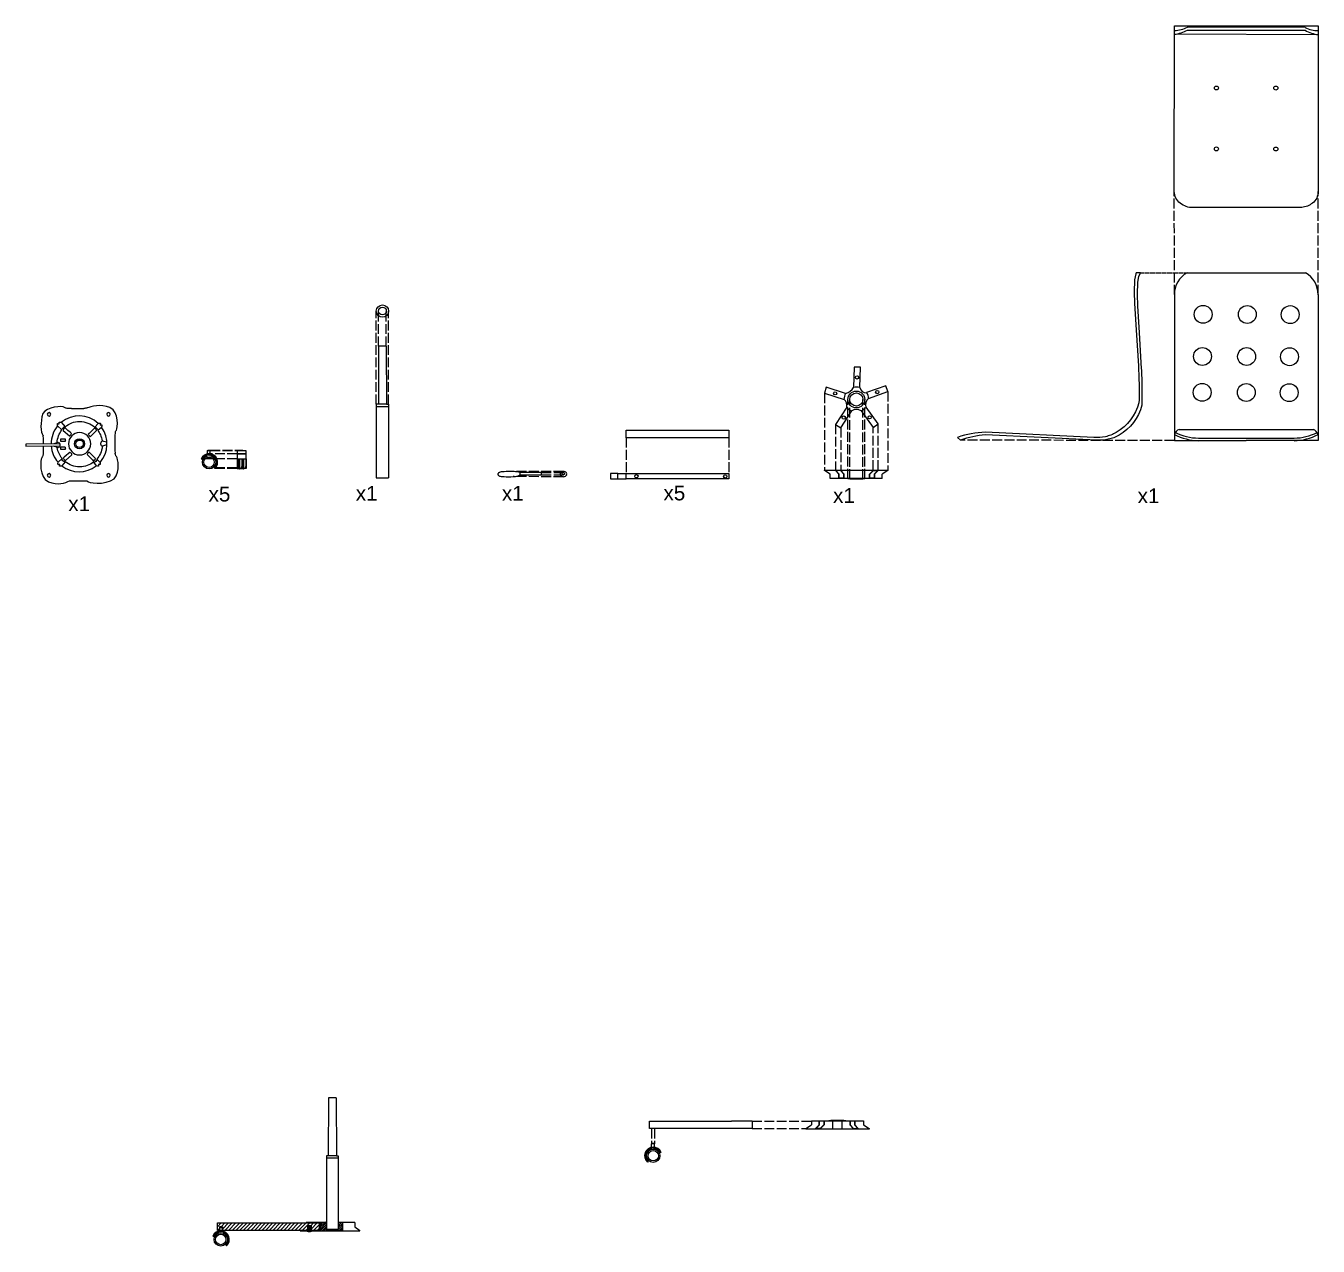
# Model space of a CAD drawing. Header units: millimetres. Extents: x 742 to 1469, y 151 to 713.
# Drawn here: x 1154 to 1468.9, y 415.6 to 712.8 of the extents above; entities that cross this region are included whole.
import ezdxf

# ---------------------------------------------------------------- set-up
doc = ezdxf.new("R2010")
doc.units = ezdxf.units.MM
doc.linetypes.add('ACAD_ISO02W100', pattern=[15, 12, -3])
doc.linetypes.add('CONTINUA', pattern=[0])
doc.layers.add('A-FURN', color=8, linetype='Continuous', lineweight=18)
for name, color, linetype in [('A-SECTION', 254, 'Continuous'), ('A-SECTION-1', 253, 'Continuous'), ('DETAILS', 5, 'ACAD_ISO02W100'), ('G-ANNO-TEXT', 3, 'Continuous'), ('viti e bulloni', 2, 'Continuous')]:
    doc.layers.add(name, color=color, linetype=linetype)

# ---------------------------------------------------------------- blocks, each defined once
blk = doc.blocks.new('base')
for p, q in [((1354.47, 617.59), (1354.31, 612.62)), ((1355.97, 617.54), (1354.47, 617.59)), ((1355.81, 612.57), (1355.97, 617.54)), ((1347.65, 612.65), (1347.2, 611.22)), ((1347.2, 611.22), (1351.97, 609.71)), ((1352.35, 611.16), (1347.65, 612.65)), ((1362.16, 613.04), (1357.48, 611.35)), ((1357.97, 609.93), (1362.67, 611.63)), ((1362.67, 611.63), (1362.16, 613.04)), ((1352.64, 607.8), (1349.9, 603.61)), ((1360.3, 603.77), (1357.33, 607.81)), ((1351.16, 602.79), (1353.84, 606.9)), ((1356.13, 606.91), (1359.09, 602.88)), ((1349.9, 603.61), (1351.16, 602.79)), ((1359.09, 602.88), (1360.3, 603.77))]:
    blk.add_line(p, q)
for centre, radius in [((1355.14, 615.07), 0.4), ((1349.81, 611.18), 0.4), ((1354.97, 609.69), 2.06), ((1354.97, 609.69), 1.6), ((1360.06, 611.49), 0.4), ((1351.9, 605.29), 0.4), ((1358.21, 605.34), 0.4)]:
    blk.add_circle(centre, radius)
for centre, radius, start, end in [((1354.97, 609.69), 3.01, 150.5772, 179.4957), ((1351.6, 614.22), 3.15, 283.8359, 329.4537), ((1354.97, 609.69), 3.01, 73.8234, 102.7124), ((1357.37, 612.95), 1.61, 193.6595, 273.7209), ((1354.97, 609.69), 3.01, 4.6652, 33.557), ((1350.88, 608.26), 1.81, 345.1845, 53.281), ((1354.97, 609.69), 3.01, 218.9698, 247.9111), ((1354.97, 609.69), 3.01, 292.5968, 321.4883), ((1359.2, 608.4), 1.97, 128.828, 197.3255), ((1354.99, 605.23), 2.03, 56.0297, 124.4782)]:
    blk.add_arc(centre, radius, start, end)

msp = doc.modelspace()

# ---------------------------------------------------------------- hatches: boundary and pattern name
at = {"layer": 'A-SECTION'}
h = msp.add_hatch(dxfattribs=at)
h.set_pattern_fill('ANSI31', color=256, scale=0.2)
h.set_pattern_definition([(45, (-26.0938, -124.0028), (-0.4490128, 0.4490128), [])])
h.paths.add_polyline_path([(1223.52, 420.57), (1223.52, 419.5), (1223.55, 419.5), (1223.55, 419.43), (1225.71, 419.43), (1225.71, 421.23), (1220.71, 421.23), (1200.71, 421.23), (1200.71, 419.43), (1201.2, 419.43), (1201.2, 420.29), (1201.94, 420.28), (1201.94, 419.42), (1222.65, 419.42), (1222.65, 420.57)])
h = msp.add_hatch(dxfattribs=at)
h.set_pattern_fill('ANSI31', color=256, scale=0.1)
h.paths.add_polyline_path([(1227.21, 421.53), (1227.12, 421.53), (1227.12, 421.43), (1226.66, 421.43), (1226.66, 421.33), (1225.71, 421.33), (1225.71, 419.33), (1231.16, 419.33), (1231.16, 421.33), (1230.78, 421.33), (1230.78, 421.43), (1230.32, 421.43), (1230.32, 421.53), (1230.21, 421.53), (1230.21, 419.66), (1227.21, 419.66)])
at = {"layer": 'A-SECTION-1'}
h = msp.add_hatch(dxfattribs=at)
h.set_pattern_fill('ANSI31', color=256, scale=0.02)
h.set_pattern_definition([(45, (-32.999353, -124.00277), (-0.0449012806, 0.0449012806), [])])
h.paths.add_polyline_path([(1222.34, 421.23), (1225.61, 421.23), (1225.61, 419.43), (1223.34, 419.43), (1223.34, 419.33), (1225.71, 419.33), (1225.71, 421.33), (1222.34, 421.33)])
h.paths.add_polyline_path([(1222.83, 419.43), (1220.84, 419.43), (1220.84, 419.33), (1222.83, 419.33)])

# ---------------------------------------------------------------- linework, layer by layer
for p, q in [((1425.62, 652.69), (1424.57, 652.69)), ((1436.95, 652.69), (1465.78, 652.69)), ((1239.99, 634.79), (1239.91, 620.67)), ((1241.85, 634.79), (1239.99, 634.79)), ((1241.85, 634.79), (1241.93, 620.67)), ((1241.93, 620.67), (1239.42, 620.67)), ((1239.42, 620.67), (1239.42, 602.76)), ((1239.42, 620.67), (1239.42, 620.16)), ((1241.93, 620.67), (1242.42, 620.67)), ((1242.42, 620.67), (1242.42, 602.76)), ((1165.15, 619.65), (1168.14, 619.66)), ((1239.42, 620.16), (1242.42, 620.16)), ((1435, 614.54), (1467.73, 614.54)), ((1160.88, 611), (1160.88, 611.09)), ((1381.03, 612.59), (1381.73, 611.95)), ((1439.7, 612.43), (1463.02, 612.43)), ((1160.88, 610.46), (1160.88, 610.55)), ((1198.32, 608.63), (1198.32, 609.41)), ((1198.32, 609.41), (1198.97, 609.41)), ((1198.34, 609.51), (1198.95, 609.51)), ((1198.34, 609.41), (1198.34, 609.51)), ((1198.95, 609.51), (1198.95, 609.41)), ((1198.97, 608.63), (1198.97, 609.41)), ((1207.72, 608.63), (1205.52, 608.63)), ((1205.52, 608.63), (1205.52, 607.36)), ((1205.62, 608.63), (1205.62, 609.41)), ((1205.62, 609.41), (1207.62, 609.41)), ((1205.62, 608.63), (1207.62, 608.63)), ((1206.37, 609.41), (1206.37, 609.51)), ((1206.37, 609.51), (1206.87, 609.51)), ((1206.87, 609.51), (1206.87, 609.41)), ((1207.62, 609.41), (1207.62, 608.63)), ((1207.72, 607.36), (1207.72, 608.63)), ((1162.93, 605.56), (1162.93, 605.56)), ((1196.73, 607.35), (1197, 607.36)), ((1199.93, 605.19), (1200.09, 605.02)), ((1205.52, 607.36), (1207.72, 607.36)), ((1205.52, 607.36), (1205.52, 605.02)), ((1205.73, 605.19), (1205.52, 605.19)), ((1205.52, 605.02), (1205.91, 605.01)), ((1205.65, 607.08), (1205.64, 605.6)), ((1205.64, 605.6), (1205.76, 605.09)), ((1205.71, 607.36), (1205.65, 607.08)), ((1205.76, 605.09), (1206.09, 604.93)), ((1206.09, 604.93), (1206.09, 607.36)), ((1206.09, 604.93), (1206.17, 604.93)), ((1206.17, 604.93), (1206.17, 607.36)), ((1206.51, 605.09), (1206.17, 604.93)), ((1206.35, 605.01), (1206.9, 605.01)), ((1206.62, 605.6), (1206.51, 605.09)), ((1206.71, 605.19), (1206.53, 605.19)), ((1206.55, 607.36), (1206.62, 607.08)), ((1206.62, 607.08), (1206.62, 605.6)), ((1206.63, 607.08), (1206.62, 605.6)), ((1206.62, 605.6), (1206.74, 605.09)), ((1206.69, 607.36), (1206.63, 607.08)), ((1206.74, 605.09), (1207.07, 604.93)), ((1207.07, 604.93), (1207.07, 607.36)), ((1207.07, 604.93), (1207.15, 604.93)), ((1207.15, 604.93), (1207.15, 607.36)), ((1207.49, 605.09), (1207.15, 604.93)), ((1207.72, 605.02), (1207.34, 605.02)), ((1207.6, 605.6), (1207.49, 605.09)), ((1207.51, 605.19), (1207.72, 605.19)), ((1207.53, 607.36), (1207.6, 607.08)), ((1207.6, 607.08), (1207.6, 605.6)), ((1207.72, 607.36), (1207.72, 605.02)), ((1348.6, 604.52), (1348.6, 604.62)), ((1348.6, 604.62), (1364.07, 604.62)), ((1350.03, 603.62), (1348.6, 604.52)), ((1351.3, 604.52), (1351.3, 604.62)), ((1352.56, 604.52), (1351.3, 604.52)), ((1352.12, 603.62), (1351.3, 604.52)), ((1351.39, 604.52), (1352.21, 603.62)), ((1352.47, 604.52), (1353.29, 603.62)), ((1352.56, 604.62), (1352.56, 604.52)), ((1353.38, 603.62), (1352.56, 604.52)), ((1359.6, 603.62), (1360.49, 604.52)), ((1359.68, 603.62), (1360.57, 604.52)), ((1360.49, 604.62), (1360.49, 604.52)), ((1360.49, 604.52), (1361.7, 604.52)), ((1360.73, 603.62), (1361.62, 604.52)), ((1361.7, 604.52), (1360.81, 603.62)), ((1361.7, 604.62), (1361.7, 604.52)), ((1364.07, 604.52), (1362.66, 603.62)), ((1364.07, 604.62), (1364.07, 604.52)), ((1239.42, 602.76), (1242.42, 602.76)), ((1279.65, 604.03), (1274.35, 604.03)), ((1274.35, 604.03), (1274.35, 603.46)), ((1274.35, 603.46), (1279.65, 603.46)), ((1279.65, 603.46), (1279.65, 604.03)), ((1350.03, 602.62), (1350.03, 603.62)), ((1362.66, 602.62), (1350.03, 602.62)), ((1352.12, 602.62), (1352.12, 603.62)), ((1352.12, 603.62), (1352.21, 603.62)), ((1352.21, 602.72), (1352.21, 603.62)), ((1352.21, 602.72), (1353.29, 602.72)), ((1353.29, 602.72), (1353.29, 603.62)), ((1353.38, 603.62), (1353.29, 603.62)), ((1353.38, 602.62), (1353.38, 603.62)), ((1354.31, 602.52), (1354.31, 602.62)), ((1358.44, 602.52), (1354.31, 602.52)), ((1354.77, 602.42), (1354.77, 602.52)), ((1357.97, 602.42), (1354.77, 602.42)), ((1357.97, 602.52), (1357.97, 602.42)), ((1358.44, 602.62), (1358.44, 602.52)), ((1359.6, 602.62), (1359.6, 603.62)), ((1359.68, 602.72), (1359.68, 603.62)), ((1359.68, 602.72), (1360.73, 602.72)), ((1360.73, 603.62), (1360.73, 602.72)), ((1360.81, 603.62), (1360.81, 602.62)), ((1362.66, 602.62), (1362.66, 603.62)), ((1227.78, 451.73), (1227.7, 437.61)), ((1229.64, 451.73), (1227.78, 451.73)), ((1229.64, 451.73), (1229.72, 437.61)), ((1330.98, 446.04), (1325.98, 446.04)), ((1344.06, 444.22), (1345.47, 445.12)), ((1344.06, 444.12), (1344.06, 444.22)), ((1359.53, 444.12), (1344.06, 444.12)), ((1345.47, 446.12), (1358.1, 446.12)), ((1345.47, 446.12), (1345.47, 445.12)), ((1346.44, 444.22), (1347.32, 445.12)), ((1346.44, 444.12), (1346.44, 444.22)), ((1347.64, 444.22), (1346.44, 444.22)), ((1347.4, 445.12), (1346.52, 444.22)), ((1347.32, 445.12), (1347.32, 446.12)), ((1347.4, 445.12), (1347.4, 446.02)), ((1348.45, 446.02), (1347.4, 446.02)), ((1348.45, 445.12), (1347.56, 444.22)), ((1348.53, 445.12), (1347.64, 444.22)), ((1347.64, 444.12), (1347.64, 444.22)), ((1348.45, 446.02), (1348.45, 445.12)), ((1348.53, 446.12), (1348.53, 445.12)), ((1349.69, 446.12), (1349.69, 446.22)), ((1349.69, 446.22), (1353.82, 446.22)), ((1350.16, 446.22), (1350.16, 446.32)), ((1350.16, 446.32), (1353.36, 446.32)), ((1350.6, 444.12), (1350.6, 446.12)), ((1352.89, 444.12), (1352.89, 446.12)), ((1353.36, 446.32), (1353.36, 446.22)), ((1353.82, 446.22), (1353.82, 446.12)), ((1354.75, 446.12), (1354.75, 445.12)), ((1354.75, 445.12), (1355.58, 444.22)), ((1354.75, 445.12), (1354.84, 445.12)), ((1354.84, 446.02), (1354.84, 445.12)), ((1355.93, 446.02), (1354.84, 446.02)), ((1355.66, 444.22), (1354.84, 445.12)), ((1355.58, 444.12), (1355.58, 444.22)), ((1355.58, 444.22), (1356.83, 444.22)), ((1355.93, 446.02), (1355.93, 445.12)), ((1356.01, 445.12), (1355.93, 445.12)), ((1356.75, 444.22), (1355.93, 445.12)), ((1356.01, 446.12), (1356.01, 445.12)), ((1356.01, 445.12), (1356.83, 444.22)), ((1356.83, 444.22), (1356.83, 444.12)), ((1358.1, 446.12), (1358.1, 445.12)), ((1358.1, 445.12), (1359.53, 444.22)), ((1359.53, 444.22), (1359.53, 444.12)), ((1307.23, 440.48), (1306.43, 440.48)), ((1306.43, 439.66), (1306.43, 440.48)), ((1306.43, 439.18), (1306.43, 439.41)), ((1307.21, 440.58), (1306.45, 440.58)), ((1306.45, 440.58), (1306.45, 440.48)), ((1307.21, 440.48), (1307.21, 440.58)), ((1307.23, 439.68), (1307.23, 440.48)), ((1307.23, 439.21), (1307.23, 439.44)), ((1308.82, 438.42), (1308.55, 438.42)), ((1229.72, 437.61), (1227.26, 437.61)), ((1227.26, 437.61), (1227.26, 419.7)), ((1227.26, 437.1), (1230.16, 437.1)), ((1229.72, 437.61), (1230.16, 437.61)), ((1230.16, 437.61), (1230.16, 419.7)), ((1305.63, 436.26), (1305.46, 436.08)), ((1201.17, 419.43), (1201.17, 419.28)), ((1201.17, 419.43), (1201.96, 419.43)), ((1201.96, 419.43), (1201.96, 419.26)), ((1222.34, 421.33), (1222.34, 421.23)), ((1222.83, 419.33), (1222.83, 419.43)), ((1223.34, 419.33), (1223.34, 419.43)), ((1225.61, 419.43), (1225.61, 421.23)), ((1225.71, 421.33), (1225.71, 419.33)), ((1226.66, 421.33), (1226.66, 421.43)), ((1226.66, 421.43), (1227.12, 421.43)), ((1227.12, 421.43), (1227.12, 421.53)), ((1227.12, 421.53), (1227.21, 421.53)), ((1227.21, 421.53), (1227.21, 419.66)), ((1227.21, 419.66), (1230.21, 419.66)), ((1227.26, 419.7), (1230.16, 419.7)), ((1230.21, 419.66), (1230.21, 421.53)), ((1230.21, 421.53), (1230.32, 421.53)), ((1230.32, 421.53), (1230.32, 421.43)), ((1230.32, 421.43), (1230.78, 421.43)), ((1230.78, 421.43), (1230.78, 421.33)), ((1231.16, 421.33), (1231.16, 419.33)), ((1234.21, 421.33), (1234.21, 420.33)), ((1234.21, 420.33), (1235.39, 419.43)), ((1199.59, 418.02), (1199.86, 418.02)), ((1202.78, 415.86), (1202.95, 415.68))]:
    msp.add_line(p, q)
for points in [[(1433.82, 672.47), (1433.88, 712.84), (1468.88, 712.85), (1468.88, 672.47, -0.231255), (1467.51, 669.67, -0.140847), (1464.87, 668.61), (1438.42, 668.56, -0.165877), (1435.27, 669.63, -0.224933), (1433.82, 672.47, -0.224933)], [(1424.57, 652.69), (1424.44, 652.44), (1424.16, 651.02), (1424.07, 648.01), (1424.16, 645.29), (1424.56, 638.74), (1425.08, 630, -0.008603), (1425.23, 626.53, -0.01359), (1425.22, 621.05, -0.198397), (1419.69, 613.78, -0.083501), (1417.04, 612.77, -0.065658), (1414.25, 612.59), (1387.8, 613.85, 0.081098), (1381.03, 612.59)], [(1425.62, 652.69), (1425.15, 651.81), (1424.87, 650.39), (1424.77, 647.38), (1424.87, 644.66), (1425.27, 638.11), (1425.79, 629.37, -0.008603), (1425.93, 625.9, -0.01359), (1425.92, 620.42, -0.198397), (1420.4, 613.14, -0.083501), (1417.74, 612.14, -0.065658), (1414.95, 611.95), (1387.83, 613.21, 0.057119), (1381.73, 611.95, 0.028948)]]:
    msp.add_lwpolyline(points, format="xyb")
for points in [[(1437.04, 711.78), (1465.68, 711.76)], [(1465.69, 712.47), (1437.05, 712.5)], [(1468.88, 710.69), (1433.87, 710.79)], [(1433.88, 647.37), (1433.86, 611.81), (1451.36, 611.81)], [(1468.85, 647.37), (1468.86, 611.81), (1451.36, 611.81)], [(1162.83, 614.44), (1161.77, 615.41)], [(1163.69, 615.21), (1162.68, 616.27)], [(1170.83, 615.08), (1171.66, 616.01)], [(1171.53, 614.32), (1172.5, 615.07)], [(1300.3, 614.33), (1325.3, 614.33), (1325.3, 612.53), (1300.3, 612.53)], [(1300.3, 612.53), (1300.3, 614.33)], [(1162.31, 611.02), (1154.03, 610.91), (1154.03, 610.46), (1162.32, 610.57)], [(1162.87, 607.44), (1161.88, 606.53)], [(1163.64, 606.67), (1162.8, 605.66)], [(1170.51, 606.54), (1171.19, 605.65)], [(1171.34, 607.33), (1172.11, 606.52)], [(1274.35, 604.03), (1274.12, 604.12), (1273.75, 604.19), (1273.29, 604.24), (1272.75, 604.26), (1272.18, 604.27), (1271.61, 604.27), (1271.07, 604.26), (1270.58, 604.23), (1270.18, 604.2), (1269.87, 604.17), (1269.62, 604.13), (1269.44, 604.08), (1269.31, 604.03), (1269.21, 603.98), (1269.15, 603.92), (1269.11, 603.87), (1269.08, 603.81), (1269.05, 603.75), (1269.04, 603.69), (1269.04, 603.64), (1269.04, 603.58), (1269.05, 603.52), (1269.08, 603.46), (1269.11, 603.4), (1269.15, 603.35), (1269.21, 603.29), (1269.31, 603.24), (1269.44, 603.19), (1269.62, 603.14), (1269.87, 603.1), (1270.18, 603.07), (1270.58, 603.04), (1271.07, 603.01), (1271.62, 603), (1272.19, 603.01), (1272.76, 603.04), (1273.3, 603.09), (1273.76, 603.17), (1274.12, 603.29), (1274.35, 603.46)], [(1298.26, 602.49), (1298.26, 603.79), (1296.46, 603.79), (1296.46, 602.49), (1298.26, 602.49)], [(1300.3, 603.79), (1325.3, 603.79), (1325.3, 602.49), (1300.3, 602.49), (1300.3, 603.79)], [(1330.98, 444.24), (1305.98, 444.24), (1305.98, 446.04), (1325.98, 446.04)], [(1330.98, 446.04), (1330.98, 444.24)], [(1201.16, 419.43), (1200.71, 419.43), (1200.71, 421.23), (1225.61, 421.23)], [(1222.83, 419.43), (1201.96, 419.43)], [(1220.84, 419.43), (1220.84, 419.33)], [(1220.84, 419.33), (1222.81, 419.33)], [(1226.66, 421.33), (1222.34, 421.33)], [(1225.61, 419.43), (1223.34, 419.43)], [(1223.61, 419.33), (1235.39, 419.33), (1235.39, 419.43)], [(1225.71, 421.23), (1225.71, 419.43)], [(1234.21, 421.33), (1230.78, 421.33)]]:
    msp.add_lwpolyline(points)
for centre, radius in [((1444.1, 697.71), 0.486), ((1458.57, 697.7), 0.486), ((1444.08, 682.87), 0.486), ((1458.57, 682.85), 0.486), ((1240.92, 643.38), 1.5), ((1240.92, 643.38), 0.933), ((1440.86, 642.57), 2.18), ((1451.62, 642.55), 2.18), ((1462.07, 642.51), 2.18), ((1440.69, 632.31), 2.18), ((1451.45, 632.29), 2.18), ((1461.91, 632.25), 2.18), ((1440.62, 623.57), 2.18), ((1451.38, 623.54), 2.18), ((1461.83, 623.5), 2.18), ((1167.12, 611.05), 1.23), ((1167.12, 611.05), 0.911), ((1198.67, 606.55), 1.63), ((1198.67, 606.55), 1.27), ((1285, 603.74), 0.288), ((1302.78, 603.14), 0.4), ((1324.44, 603.1), 0.4), ((1306.88, 437.62), 1.63), ((1306.88, 437.62), 1.27), ((1201.52, 417.22), 1.63), ((1201.52, 417.22), 1.27)]:
    msp.add_circle(centre, radius)
for centre, radius, start, end in [((1432.66, 720.27), 9.55, 277.1639, 297.3274), ((1433.36, 720.64), 8.94, 273.2834, 294.3991), ((1470.3, 720.25), 9.66, 241.4822, 261.5586), ((1468.78, 718.41), 6.7, 242.5243, 270.8307), ((1439.72, 647.53), 5.85, 118.2955, 181.6314), ((1463, 647.53), 5.85, 358.3686, 61.7045), ((1167.02, 611.06), 6.78, 46.8419, 129.8073), ((1166.99, 611.03), 6.81, 140.0285, 180.3668), ((1166.94, 611.04), 6.87, 318.8365, 35.9488), ((1435.73, 612.71), 1.97, 111.981, 161.4981), ((1466.99, 612.71), 1.97, 18.5019, 68.019), ((1439.9, 624.49), 12.69, 241.5863, 269.1058), ((1439.9, 625.11), 12.69, 242.8358, 269.1058), ((1462.83, 625.11), 12.69, 270.8942, 297.1642), ((1462.83, 624.49), 12.69, 270.8942, 298.4137), ((1166.99, 611.03), 6.81, 184.1523, 221.4124), ((1198.67, 606.55), 2.09, 312.7548, 157.5394), ((1198.67, 606.55), 1.85, 312.7548, 154.2337), ((1167, 611.06), 6.84, 232.1508, 307.7409), ((1284.63, 603.65), 0.463, 138.6811, 204.1732), ((1285, 603.31), 0.964, 41.6908, 138.3092), ((1285.37, 603.65), 0.463, 335.8268, 41.3189), ((1306.88, 437.62), 2.09, 22.4606, 227.2452), ((1306.88, 437.62), 1.85, 25.7663, 227.2452), ((1201.52, 417.22), 2.09, 312.7548, 157.5394), ((1201.52, 417.22), 1.85, 312.7548, 154.2337)]:
    msp.add_arc(centre, radius, start, end)
msp.add_ellipse((1285, 603.74), major_axis=(0.866, 0), ratio=0.832887, start_param=3.551511, end_param=5.881954)
for points, knots in [([(1163.43, 619.9), (1163.01, 620.33), (1158.98, 620.13), (1158.18, 618.4), (1157.5, 616.47), (1157.61, 613.59), (1158.16, 613.18), (1158.26, 613.03), (1158.19, 613.03), (1158.21, 612.85), (1158.23, 612.47), (1158.24, 611.86), (1158.24, 611.15)], [0, 0, 0, 0, 1, 1, 1, 2, 2, 2, 3, 3, 3, 4, 4, 4, 4]), ([(1176.08, 614.39), (1176.42, 614.79), (1176.85, 618.81), (1174.53, 619.85), (1172.2, 620.88), (1169.89, 620.08), (1168.95, 619.77), (1168.86, 619.73), (1168.99, 619.78), (1168.55, 619.7), (1168.48, 619.68), (1168.33, 619.67), (1168.14, 619.66)], [0, 0, 0, 0, 1, 1, 1, 2, 2, 2, 3, 3, 3, 4, 4, 4, 4]), ([(1159.69, 618.65), (1159.92, 618.65), (1160.11, 618.46), (1160.11, 618.22), (1160.11, 617.99), (1159.92, 617.8), (1159.69, 617.8), (1159.45, 617.8), (1159.26, 617.99), (1159.26, 618.22), (1159.26, 618.46), (1159.45, 618.65), (1159.69, 618.65)], [0, 0, 0, 0, 1, 1, 1, 2, 2, 2, 3, 3, 3, 4, 4, 4, 4]), ([(1165.15, 619.65), (1164.59, 619.65), (1164.16, 619.66), (1164.07, 619.66), (1163.75, 619.66), (1163.79, 619.82), (1163.43, 619.9)], [0, 0, 0, 0, 1, 1, 1, 2, 2, 2, 2]), ([(1174.18, 618.65), (1174.42, 618.65), (1174.61, 618.46), (1174.61, 618.22), (1174.61, 617.99), (1174.42, 617.8), (1174.18, 617.8), (1173.95, 617.8), (1173.76, 617.99), (1173.76, 618.22), (1173.76, 618.46), (1173.95, 618.65), (1174.18, 618.65)], [0, 0, 0, 0, 1, 1, 1, 2, 2, 2, 3, 3, 3, 4, 4, 4, 4]), ([(1161.64, 611.37), (1161.72, 612.5), (1162.15, 613.54), (1162.83, 614.44), (1162.85, 614.83), (1163.2, 615.19), (1163.69, 615.21), (1164.52, 615.97), (1165.78, 616.47), (1167.15, 616.47), (1168.56, 616.47), (1169.85, 615.94), (1170.83, 615.07), (1171.13, 615.09), (1171.51, 614.72), (1171.53, 614.32), (1172.05, 613.67), (1172.44, 612.82), (1172.64, 611.78)], [0, 0, 0, 0, 1, 1, 1, 2, 2, 2, 3, 3, 3, 4, 4, 4, 5, 5, 5, 6, 6, 6, 6]), ([(1161.77, 615.41), (1161.73, 615.55), (1161.72, 615.79), (1161.74, 615.91), (1161.75, 615.93), (1161.75, 615.94), (1161.77, 615.95), (1161.8, 615.95), (1161.81, 615.95), (1161.83, 615.94), (1162.05, 615.8), (1162.3, 615.91), (1162.13, 616.17), (1162.11, 616.2), (1162.11, 616.21), (1162.11, 616.26), (1162.12, 616.28), (1162.12, 616.29), (1162.16, 616.31), (1162.29, 616.35), (1162.51, 616.32), (1162.68, 616.27)], [0, 0, 0, 0, 1, 1, 1, 2, 2, 2, 3, 3, 3, 4, 4, 4, 5, 5, 5, 6, 6, 6, 6.816622, 6.816622, 6.816622, 6.816622]), ([(1163.59, 614.92), (1163.59, 614.92), (1164.93, 613.74), (1165.18, 613.58), (1165.01, 612.98), (1164.66, 613.01), (1164.66, 613.01), (1164.66, 613.01), (1163.1, 614.3), (1163.1, 614.3), (1163.1, 614.77), (1163.59, 614.92), (1163.59, 614.92)], [0, 0, 0, 0, 1, 1, 1, 2, 2, 2, 3, 3, 3, 4, 4, 4, 4]), ([(1169.24, 613.38), (1169.24, 613.38), (1170.53, 614.61), (1170.72, 614.85), (1171.3, 614.62), (1171.24, 614.27), (1171.24, 614.27), (1171.24, 614.27), (1169.81, 612.84), (1169.81, 612.84), (1169.35, 612.88), (1169.24, 613.38), (1169.24, 613.38)], [0, 0, 0, 0, 1, 1, 1, 2, 2, 2, 3, 3, 3, 4, 4, 4, 4]), ([(1169.26, 601.78), (1169.8, 601.34), (1175.06, 600.94), (1176.07, 603.27), (1177.09, 605.6), (1176.26, 607.89), (1175.95, 608.13), (1175.72, 608.54), (1175.87, 608.8), (1175.83, 609.23), (1175.8, 609.67), (1175.82, 613.64), (1175.82, 613.03), (1175.82, 614.27), (1175.96, 614), (1176.09, 614.4)], [0, 0, 0, 0, 1, 1, 1, 2, 2, 2, 3, 3, 3, 4, 4, 4, 5, 5, 5, 5]), ([(1171.66, 616.01), (1171.81, 616.05), (1172.04, 616.05), (1172.16, 616.03), (1172.19, 616.02), (1172.2, 616.01), (1172.21, 615.99), (1172.21, 615.97), (1172.21, 615.96), (1172.19, 615.94), (1172.04, 615.72), (1172.15, 615.47), (1172.41, 615.62), (1172.44, 615.64), (1172.45, 615.64), (1172.5, 615.65), (1172.53, 615.63), (1172.53, 615.63), (1172.55, 615.59), (1172.59, 615.46), (1172.55, 615.23), (1172.5, 615.07)], [0, 0, 0, 0, 1, 1, 1, 2, 2, 2, 3, 3, 3, 4, 4, 4, 5, 5, 5, 6, 6, 6, 6.827507, 6.827507, 6.827507, 6.827507]), ([(1160.88, 611.09), (1161.39, 611.22), (1161.57, 611.29), (1161.87, 611.4), (1162.23, 611.54), (1162.34, 610.99), (1162.35, 610.78), (1162.34, 610.47), (1162.14, 610.05), (1161.93, 610.09), (1161.71, 610.13), (1160.88, 610.46), (1160.88, 610.46)], [0.010478, 0.010478, 0.010478, 0.010478, 1, 1, 1, 2, 2, 2, 3, 3, 3, 4, 4, 4, 4]), ([(1163.58, 611.62), (1163.54, 611.58), (1163.46, 611.59), (1163.32, 611.58), (1163.1, 611.58), (1162.66, 611.6), (1162.57, 611.61), (1162.54, 611.85), (1162.53, 611.99), (1162.53, 611.99), (1162.55, 612.14), (1162.53, 612.21), (1162.58, 612.25)], [0, 0, 0, 0, 1, 1, 1, 2, 2, 2, 3, 3, 3, 4, 4, 4, 4]), ([(1162.58, 612.25), (1162.59, 612.25), (1162.61, 612.26), (1162.62, 612.26), (1162.9, 612.25), (1163.31, 612.27), (1163.42, 612.25), (1163.6, 612.22), (1163.64, 612.26), (1163.64, 612.07), (1163.65, 611.89), (1163.64, 611.98), (1163.66, 611.84), (1163.66, 611.75), (1163.63, 611.64), (1163.58, 611.62)], [0, 0, 0, 0, 1, 1, 1, 2, 2, 2, 3, 3, 3, 4, 4, 4, 5, 5, 5, 5]), ([(1167.12, 613.77), (1168.62, 613.77), (1169.84, 612.55), (1169.84, 611.05), (1169.84, 609.55), (1168.62, 608.33), (1167.12, 608.33), (1165.62, 608.33), (1164.41, 609.55), (1164.41, 611.05), (1164.41, 612.55), (1165.62, 613.77), (1167.12, 613.77)], [0, 0, 0, 0, 1, 1, 1, 2, 2, 2, 3, 3, 3, 4, 4, 4, 4]), ([(1172.66, 610.46), (1172.39, 610.46), (1172.31, 610.93), (1172.31, 611.16), (1172.32, 611.42), (1172.52, 611.84), (1172.73, 611.79), (1172.95, 611.74), (1173.79, 611.46), (1173.79, 611.46)], [0, 0, 0, 0, 1, 1, 1, 2, 2, 2, 3, 3, 3, 3]), ([(1157.91, 607.66), (1157.58, 607.26), (1157.2, 602.83), (1159.53, 601.8), (1161.86, 600.77), (1163.63, 601.58), (1164.69, 601.98)], [0, 0, 0, 0, 1, 1, 1, 2, 2, 2, 2]), ([(1158.23, 610.51), (1158.22, 609.08), (1158.21, 608.37), (1158.21, 608.24), (1158.21, 607.93), (1158.09, 608.02), (1157.91, 607.66)], [0.121151, 0.121151, 0.121151, 0.121151, 1, 1, 1, 2, 2, 2, 2]), ([(1172.66, 610.46), (1172.53, 609.14), (1172, 608.03), (1171.34, 607.33), (1171.26, 606.85), (1170.99, 606.55), (1170.51, 606.54), (1169.64, 605.86), (1168.45, 605.41), (1167.15, 605.41), (1165.81, 605.41), (1164.57, 605.89), (1163.64, 606.67), (1163.16, 606.64), (1162.81, 607.03), (1162.87, 607.44), (1162.28, 608.15), (1161.84, 609.07), (1161.68, 610.09)], [0, 0, 0, 0, 1, 1, 1, 2, 2, 2, 3, 3, 3, 4, 4, 4, 5, 5, 5, 6, 6, 6, 6]), ([(1163.58, 609.64), (1163.54, 609.6), (1163.46, 609.62), (1163.32, 609.61), (1163.1, 609.6), (1162.66, 609.63), (1162.57, 609.63), (1162.54, 609.88), (1162.53, 610.02), (1162.53, 610.02), (1162.55, 610.17), (1162.53, 610.24), (1162.58, 610.27)], [0, 0, 0, 0, 1, 1, 1, 2, 2, 2, 3, 3, 3, 4, 4, 4, 4]), ([(1162.58, 610.27), (1162.59, 610.28), (1162.61, 610.29), (1162.62, 610.29), (1162.9, 610.28), (1163.31, 610.3), (1163.42, 610.27), (1163.6, 610.25), (1163.64, 610.28), (1163.64, 610.1), (1163.65, 609.92), (1163.64, 610), (1163.66, 609.86), (1163.66, 609.78), (1163.63, 609.66), (1163.58, 609.64)], [0, 0, 0, 0, 1, 1, 1, 2, 2, 2, 3, 3, 3, 4, 4, 4, 5, 5, 5, 5]), ([(1163.15, 607.56), (1163.15, 607.56), (1164.53, 608.73), (1164.73, 608.96), (1165.31, 608.71), (1165.24, 608.37), (1165.24, 608.37), (1165.24, 608.37), (1163.71, 607.01), (1163.71, 607.01), (1163.24, 607.06), (1163.15, 607.56), (1163.15, 607.56)], [0, 0, 0, 0, 1, 1, 1, 2, 2, 2, 3, 3, 3, 4, 4, 4, 4]), ([(1170.45, 606.9), (1170.45, 606.9), (1169.23, 608.23), (1168.99, 608.42), (1169.21, 609.01), (1169.55, 608.96), (1169.55, 608.96), (1169.55, 608.96), (1170.98, 607.49), (1170.98, 607.49), (1170.94, 607.01), (1170.45, 606.9), (1170.45, 606.9)], [0, 0, 0, 0, 1, 1, 1, 2, 2, 2, 3, 3, 3, 4, 4, 4, 4]), ([(1173.8, 610.76), (1173.26, 610.66), (1173.08, 610.59), (1172.77, 610.48), (1172.73, 610.46), (1172.69, 610.46), (1172.66, 610.46)], [0, 0, 0, 0, 1, 1, 1, 2, 2, 2, 2]), ([(1162.8, 605.66), (1162.67, 605.61), (1162.43, 605.58), (1162.31, 605.59), (1162.28, 605.6), (1162.27, 605.6), (1162.26, 605.62), (1162.26, 605.65), (1162.26, 605.66), (1162.27, 605.68), (1162.4, 605.92), (1162.27, 606.15), (1162.02, 605.97), (1161.99, 605.95), (1161.98, 605.95), (1161.94, 605.93), (1161.91, 605.95), (1161.9, 605.95), (1161.88, 605.98), (1161.82, 606.11), (1161.84, 606.35), (1161.88, 606.53)], [0, 0, 0, 0, 1, 1, 1, 2, 2, 2, 3, 3, 3, 4, 4, 4, 5, 5, 5, 6, 6, 6, 6.851177, 6.851177, 6.851177, 6.851177]), ([(1172.11, 606.52), (1172.15, 606.37), (1172.16, 606.14), (1172.14, 606.02), (1172.13, 605.99), (1172.13, 605.98), (1172.11, 605.97), (1172.08, 605.97), (1172.07, 605.97), (1172.06, 605.98), (1171.83, 606.13), (1171.58, 606.02), (1171.75, 605.76), (1171.77, 605.73), (1171.77, 605.72), (1171.77, 605.67), (1171.76, 605.64), (1171.76, 605.63), (1171.72, 605.62), (1171.59, 605.57), (1171.35, 605.61), (1171.19, 605.65)], [0, 0, 0, 0, 1, 1, 1, 2, 2, 2, 3, 3, 3, 4, 4, 4, 5, 5, 5, 6, 6, 6, 6.851177, 6.851177, 6.851177, 6.851177]), ([(1159.69, 603.79), (1159.92, 603.79), (1160.11, 603.6), (1160.11, 603.37), (1160.11, 603.13), (1159.92, 602.94), (1159.69, 602.94), (1159.45, 602.94), (1159.26, 603.13), (1159.26, 603.37), (1159.26, 603.6), (1159.45, 603.79), (1159.69, 603.79)], [0, 0, 0, 0, 1, 1, 1, 2, 2, 2, 3, 3, 3, 4, 4, 4, 4]), ([(1164.69, 601.98), (1165.42, 602.07), (1168.49, 602.03), (1168.49, 602.03), (1168.49, 602.03), (1168.74, 602.17), (1169.26, 601.78)], [3, 3, 3, 3, 4, 4, 4, 5, 5, 5, 5]), ([(1174.18, 603.79), (1174.42, 603.79), (1174.61, 603.6), (1174.61, 603.37), (1174.61, 603.13), (1174.42, 602.94), (1174.18, 602.94), (1173.95, 602.94), (1173.76, 603.13), (1173.76, 603.37), (1173.76, 603.6), (1173.95, 603.79), (1174.18, 603.79)], [0, 0, 0, 0, 1, 1, 1, 2, 2, 2, 3, 3, 3, 4, 4, 4, 4])]:
    msp.add_open_spline(points, degree=3, knots=knots)
msp.add_open_spline([(1158.24, 611.15), (1158.24, 611.09), (1158.24, 611.02), (1158.24, 610.96)], degree=3)
at = {"layer": 'A-FURN', "color": 3, "linetype": 'CONTINUA', "ltscale": 0.02}
msp.add_line((1201.96, 419.43), (1201.96, 419.41), dxfattribs=at)
at = {"layer": 'A-SECTION'}
msp.add_line((1225.71, 419.33), (1223.59, 419.33), dxfattribs=at)
at = {"layer": 'DETAILS', "color": 4, "ltscale": 0.2}
for p, q in [((1433.88, 647.37), (1433.82, 672.47)), ((1468.85, 647.37), (1468.88, 672.47)), ((1239.42, 620.67), (1239.42, 643.38)), ((1239.99, 634.79), (1239.99, 643.38)), ((1241.85, 634.79), (1241.85, 643.38)), ((1242.42, 620.67), (1242.42, 643.38)), ((1364.07, 623.78), (1364.07, 604.62)), ((1348.6, 623.37), (1348.6, 604.62)), ((1354.31, 602.52), (1354.31, 621.84)), ((1354.77, 602.42), (1354.77, 621.84)), ((1357.97, 602.42), (1357.97, 621.84)), ((1358.44, 602.52), (1358.44, 621.84)), ((1351.3, 615.76), (1351.3, 604.62)), ((1352.56, 614.94), (1352.56, 604.62)), ((1360.49, 604.62), (1360.49, 615.03)), ((1361.7, 604.62), (1361.7, 615.92)), ((1300.3, 612.53), (1300.3, 603.79)), ((1325.3, 612.53), (1325.3, 603.79)), ((1433.86, 611.81), (1381.73, 611.95)), ((1198.95, 609.51), (1206.37, 609.51)), ((1198.97, 609.41), (1205.62, 609.41)), ((1205.52, 608.63), (1198.97, 608.63)), ((1205.52, 607.36), (1197, 607.36)), ((1205.52, 605.19), (1199.93, 605.19)), ((1205.52, 605.02), (1200.09, 605.02)), ((1285, 604.27), (1271.61, 604.27)), ((1285, 603.02), (1272.76, 603.04)), ((1279.65, 604.03), (1285, 604.03)), ((1279.65, 603.46), (1285, 603.46)), ((1298.26, 603.79), (1300.3, 603.79)), ((1298.26, 602.49), (1300.3, 602.49))]:
    msp.add_line(p, q, dxfattribs=at)
at = {"layer": 'DETAILS', "color": 4, "ltscale": 0.03}
msp.add_line((1425.62, 652.69), (1436.95, 652.69), dxfattribs=at)
at = {"layer": 'DETAILS', "ltscale": 0.2}
for p, q in [((1306.43, 444.24), (1306.43, 440.48)), ((1307.23, 444.24), (1307.23, 440.48)), ((1330.98, 446.04), (1345.47, 446.04)), ((1330.98, 444.24), (1344.06, 444.24))]:
    msp.add_line(p, q, dxfattribs=at)
at = {"layer": 'DETAILS', "linetype": 'CONTINUA', "ltscale": 0.02}
for p, q in [((1201.12, 419.49), (1201.12, 419.43)), ((1201.2, 420.29), (1201.2, 419.49)), ((1201.2, 420.25), (1201.94, 420.25)), ((1201.2, 420.21), (1201.94, 420.21)), ((1201.2, 420.15), (1201.94, 420.15)), ((1201.2, 420.11), (1201.24, 420.11)), ((1201.2, 420.05), (1201.24, 420.05)), ((1201.2, 420.01), (1201.24, 420.01)), ((1201.2, 419.95), (1201.24, 419.95)), ((1201.2, 419.91), (1201.24, 419.91)), ((1201.2, 419.85), (1201.24, 419.85)), ((1201.2, 419.81), (1201.24, 419.81)), ((1201.2, 419.75), (1201.24, 419.75)), ((1201.2, 419.71), (1201.24, 419.71)), ((1201.2, 419.65), (1201.24, 419.65)), ((1201.2, 419.61), (1201.24, 419.61)), ((1201.2, 419.51), (1201.24, 419.51)), ((1201.89, 420.11), (1201.94, 420.11)), ((1201.89, 420.05), (1201.94, 420.05)), ((1201.89, 420.01), (1201.94, 420.01)), ((1201.89, 419.95), (1201.94, 419.95)), ((1201.89, 419.91), (1201.94, 419.91)), ((1201.89, 419.85), (1201.94, 419.85)), ((1201.89, 419.81), (1201.94, 419.81)), ((1201.89, 419.75), (1201.94, 419.75)), ((1201.89, 419.71), (1201.94, 419.71)), ((1201.89, 419.65), (1201.94, 419.65)), ((1201.89, 419.61), (1201.94, 419.61)), ((1201.89, 419.51), (1201.94, 419.51)), ((1201.94, 420.29), (1201.94, 419.49)), ((1202.02, 419.49), (1202.02, 419.43)), ((1222.65, 420.57), (1222.65, 419.5)), ((1222.65, 420.51), (1223.52, 420.51)), ((1222.65, 420.47), (1223.52, 420.47)), ((1222.65, 420.4), (1222.89, 420.4)), ((1222.65, 420.35), (1222.88, 420.35)), ((1222.65, 420.28), (1222.89, 420.28)), ((1222.65, 420.23), (1222.88, 420.23)), ((1222.65, 420.16), (1222.88, 420.16)), ((1222.65, 420.11), (1222.89, 420.11)), ((1222.65, 420.04), (1222.89, 420.04)), ((1222.65, 420), (1222.89, 420)), ((1222.65, 419.93), (1222.89, 419.93)), ((1222.65, 419.88), (1222.9, 419.88)), ((1222.65, 419.81), (1222.9, 419.81)), ((1222.65, 419.76), (1222.89, 419.76)), ((1222.65, 419.69), (1222.9, 419.69)), ((1222.65, 419.64), (1222.83, 419.64)), ((1222.65, 419.53), (1222.83, 419.53)), ((1223.26, 420), (1223.52, 420)), ((1223.26, 419.88), (1223.52, 419.88)), ((1223.26, 419.81), (1223.52, 419.81)), ((1223.26, 419.69), (1223.52, 419.69)), ((1223.27, 420.4), (1223.52, 420.4)), ((1223.27, 420.35), (1223.52, 420.35)), ((1223.27, 420.28), (1223.52, 420.28)), ((1223.27, 420.23), (1223.52, 420.23)), ((1223.27, 420.16), (1223.52, 420.16)), ((1223.27, 420.11), (1223.52, 420.11)), ((1223.27, 420.04), (1223.52, 420.04)), ((1223.27, 419.93), (1223.52, 419.93)), ((1223.27, 419.76), (1223.52, 419.76)), ((1223.34, 419.64), (1223.52, 419.64)), ((1223.34, 419.53), (1223.52, 419.53)), ((1223.52, 420.57), (1223.52, 419.5))]:
    msp.add_line(p, q, dxfattribs=at)
at = {"layer": 'DETAILS', "linetype": 'CONTINUA', "ltscale": 0.1}
for p, q in [((1201.12, 419.49), (1201.24, 419.49)), ((1201.12, 419.43), (1201.24, 419.43)), ((1201.94, 420.29), (1201.2, 420.29)), ((1201.89, 419.49), (1202.02, 419.49)), ((1201.89, 419.43), (1202.02, 419.43)), ((1222.63, 419.49), (1222.83, 419.49)), ((1222.63, 419.43), (1222.83, 419.43)), ((1223.52, 420.57), (1222.65, 420.57)), ((1223.34, 419.5), (1223.55, 419.5)), ((1223.34, 419.43), (1223.55, 419.43))]:
    msp.add_line(p, q, dxfattribs=at)
at = {"layer": 'DETAILS'}
for p, q in [((1222.63, 419.49), (1222.63, 419.43)), ((1223.55, 419.5), (1223.55, 419.43))]:
    msp.add_line(p, q, dxfattribs=at)
at = {"layer": 'viti e bulloni', "linetype": 'CONTINUA', "ltscale": 0.1}
msp.add_line((1201.89, 420.13), (1201.24, 420.13), dxfattribs=at)
at = {"layer": 'viti e bulloni', "linetype": 'CONTINUA', "ltscale": 0.02}
for p, q in [((1201.24, 420.13), (1201.24, 419.43)), ((1201.24, 419.45), (1201.89, 419.45)), ((1201.89, 420.13), (1201.89, 419.43))]:
    msp.add_line(p, q, dxfattribs=at)
at = {"layer": 'viti e bulloni'}
for p, q in [((1222.58, 419.23), (1222.58, 419.33)), ((1223.59, 419.33), (1222.58, 419.33)), ((1223.36, 419.33), (1222.81, 419.33)), ((1223.26, 420.45), (1222.9, 420.38)), ((1223.26, 420.45), (1222.9, 420.45)), ((1223.26, 420.38), (1222.9, 420.32)), ((1223.26, 420.32), (1222.9, 420.26)), ((1223.26, 420.26), (1222.9, 420.19)), ((1223.26, 420.19), (1222.9, 420.13)), ((1223.26, 420.13), (1222.9, 420.07)), ((1223.26, 420.07), (1222.9, 420)), ((1223.26, 420), (1222.9, 419.94)), ((1223.26, 419.94), (1222.9, 419.88)), ((1223.26, 419.87), (1222.9, 419.81)), ((1223.26, 419.81), (1222.9, 419.75)), ((1223.26, 419.75), (1222.9, 419.69)), ((1223.26, 419.68), (1223.06, 419.65)), ((1223.59, 419.23), (1223.59, 419.33))]:
    msp.add_line(p, q, dxfattribs=at)
at = {"layer": 'viti e bulloni', "ltscale": 0.02}
for p, q in [((1222.83, 419.33), (1222.83, 419.65)), ((1223.34, 419.65), (1222.83, 419.65)), ((1222.96, 419.33), (1222.96, 419.65)), ((1223.22, 419.33), (1223.22, 419.65)), ((1223.34, 419.33), (1223.34, 419.65))]:
    msp.add_line(p, q, dxfattribs=at)
at = {"layer": 'viti e bulloni'}
for centre, radius, start, end in [((1223.09, 421.52), 2.35, 257.5004, 282.4996), ((1222.92, 420.42), 0.0351, 121.061, 215.0275), ((1222.92, 420.35), 0.0351, 121.0897, 215.0288), ((1222.92, 420.29), 0.0352, 121.1166, 215.0135), ((1222.92, 420.23), 0.0351, 121.0685, 215.0367), ((1222.92, 420.16), 0.0351, 121.0712, 215.0359), ((1222.92, 420.1), 0.035, 120.9684, 215.119), ((1222.92, 420.04), 0.0351, 121.0461, 215.0372), ((1222.92, 419.97), 0.0351, 121.0725, 215.0346), ((1222.92, 419.91), 0.0351, 121.0363, 215.0511), ((1222.92, 419.84), 0.0378, 122.8341, 237.1659), ((1222.92, 419.78), 0.035, 120.9684, 215.119), ((1222.92, 419.72), 0.0351, 121.0461, 215.0372), ((1222.92, 419.66), 0.0351, 121.0725, 190.0934), ((1223, 420.48), 0.139, 215.0147, 222.0697), ((1223.01, 420.42), 0.141, 215.172, 222.1005), ((1223.01, 420.35), 0.145, 215.1082, 221.8751), ((1223.01, 420.29), 0.142, 215.038, 221.9453), ((1223.01, 420.23), 0.148, 215.182, 221.8086), ((1223.01, 420.17), 0.148, 215.182, 221.8086), ((1223.01, 420.1), 0.142, 215.0417, 221.9489), ((1223.01, 420.04), 0.145, 215.1118, 221.8788), ((1223.01, 419.97), 0.145, 215.1118, 221.8788), ((1223.01, 419.85), 0.148, 215.182, 221.8086), ((1223.01, 419.78), 0.142, 215.0417, 221.9489), ((1223.24, 420.42), 0.0351, 324.9712, 58.9103), ((1223.15, 420.48), 0.141, 317.8995, 324.828), ((1223.24, 420.35), 0.0352, 324.9865, 58.8834), ((1223.15, 420.42), 0.145, 318.1249, 324.8918), ((1223.24, 420.29), 0.0351, 324.9633, 58.9315), ((1223.15, 420.35), 0.142, 318.0547, 324.962), ((1223.24, 420.23), 0.0351, 324.9641, 58.9288), ((1223.15, 420.29), 0.148, 318.1914, 324.818), ((1223.24, 420.16), 0.035, 324.881, 59.0316), ((1223.15, 420.23), 0.148, 318.1914, 324.818), ((1223.24, 420.1), 0.0351, 324.9628, 58.9539), ((1223.15, 420.16), 0.142, 318.0511, 324.9583), ((1223.24, 420.04), 0.0351, 324.9654, 58.9275), ((1223.15, 420.1), 0.145, 318.1212, 324.8882), ((1223.24, 419.97), 0.0351, 324.9489, 58.9637), ((1223.15, 420.03), 0.145, 318.1212, 324.8882), ((1223.24, 419.91), 0.0351, 324.9233, 58.9766), ((1223.15, 419.97), 0.139, 318.0079, 325.0556), ((1223.23, 419.84), 0.0444, 314.3312, 45.6617), ((1223.24, 419.78), 0.0351, 324.9628, 58.9539), ((1223.15, 419.84), 0.142, 318.0511, 324.9583), ((1223.24, 419.72), 0.0351, 324.9654, 58.9275), ((1223.15, 419.78), 0.145, 318.1212, 324.8882), ((1223.24, 419.65), 0.0351, 352.6021, 58.9637)]:
    msp.add_arc(centre, radius, start, end, dxfattribs=at)

# ---------------------------------------------------------------- block references
msp.add_blockref('base', (1.4, 12.15))

# ---------------------------------------------------------------- texts
at = {"layer": 'G-ANNO-TEXT', "char_height": 3.6, "attachment_point": 1}
for s, width, insert in [('{\\fArial|b0|i0|c0|p34;x1}', 29.0332, (1164.37, 598.23)), ('{\\fArial|b0|i0|c0|p34;x5}', 6.0997, (1198.55, 600.58)), ('{\\fArial|b0|i0|c0|p34;x1}', 29.0332, (1234.42, 600.78)), ('{\\fArial|b0|i0|c0|p34;x1}', 29.0332, (1270.02, 600.78)), ('{\\fArial|b0|i0|c0|p34;x5}', 15.8866, (1309.38, 600.86)), ('{\\fArial|b0|i0|c0|p34;x1}', 18.9614, (1350.7, 600.25)), ('{\\fArial|b0|i0|c0|p34;x1}', 18.9614, (1424.9, 600.18))]:
    msp.add_mtext_dynamic_manual_height_columns(s, width=width, gutter_width=12.5, heights=[0], dxfattribs=dict(at, insert=insert))

doc.saveas('drawing.dxf')
